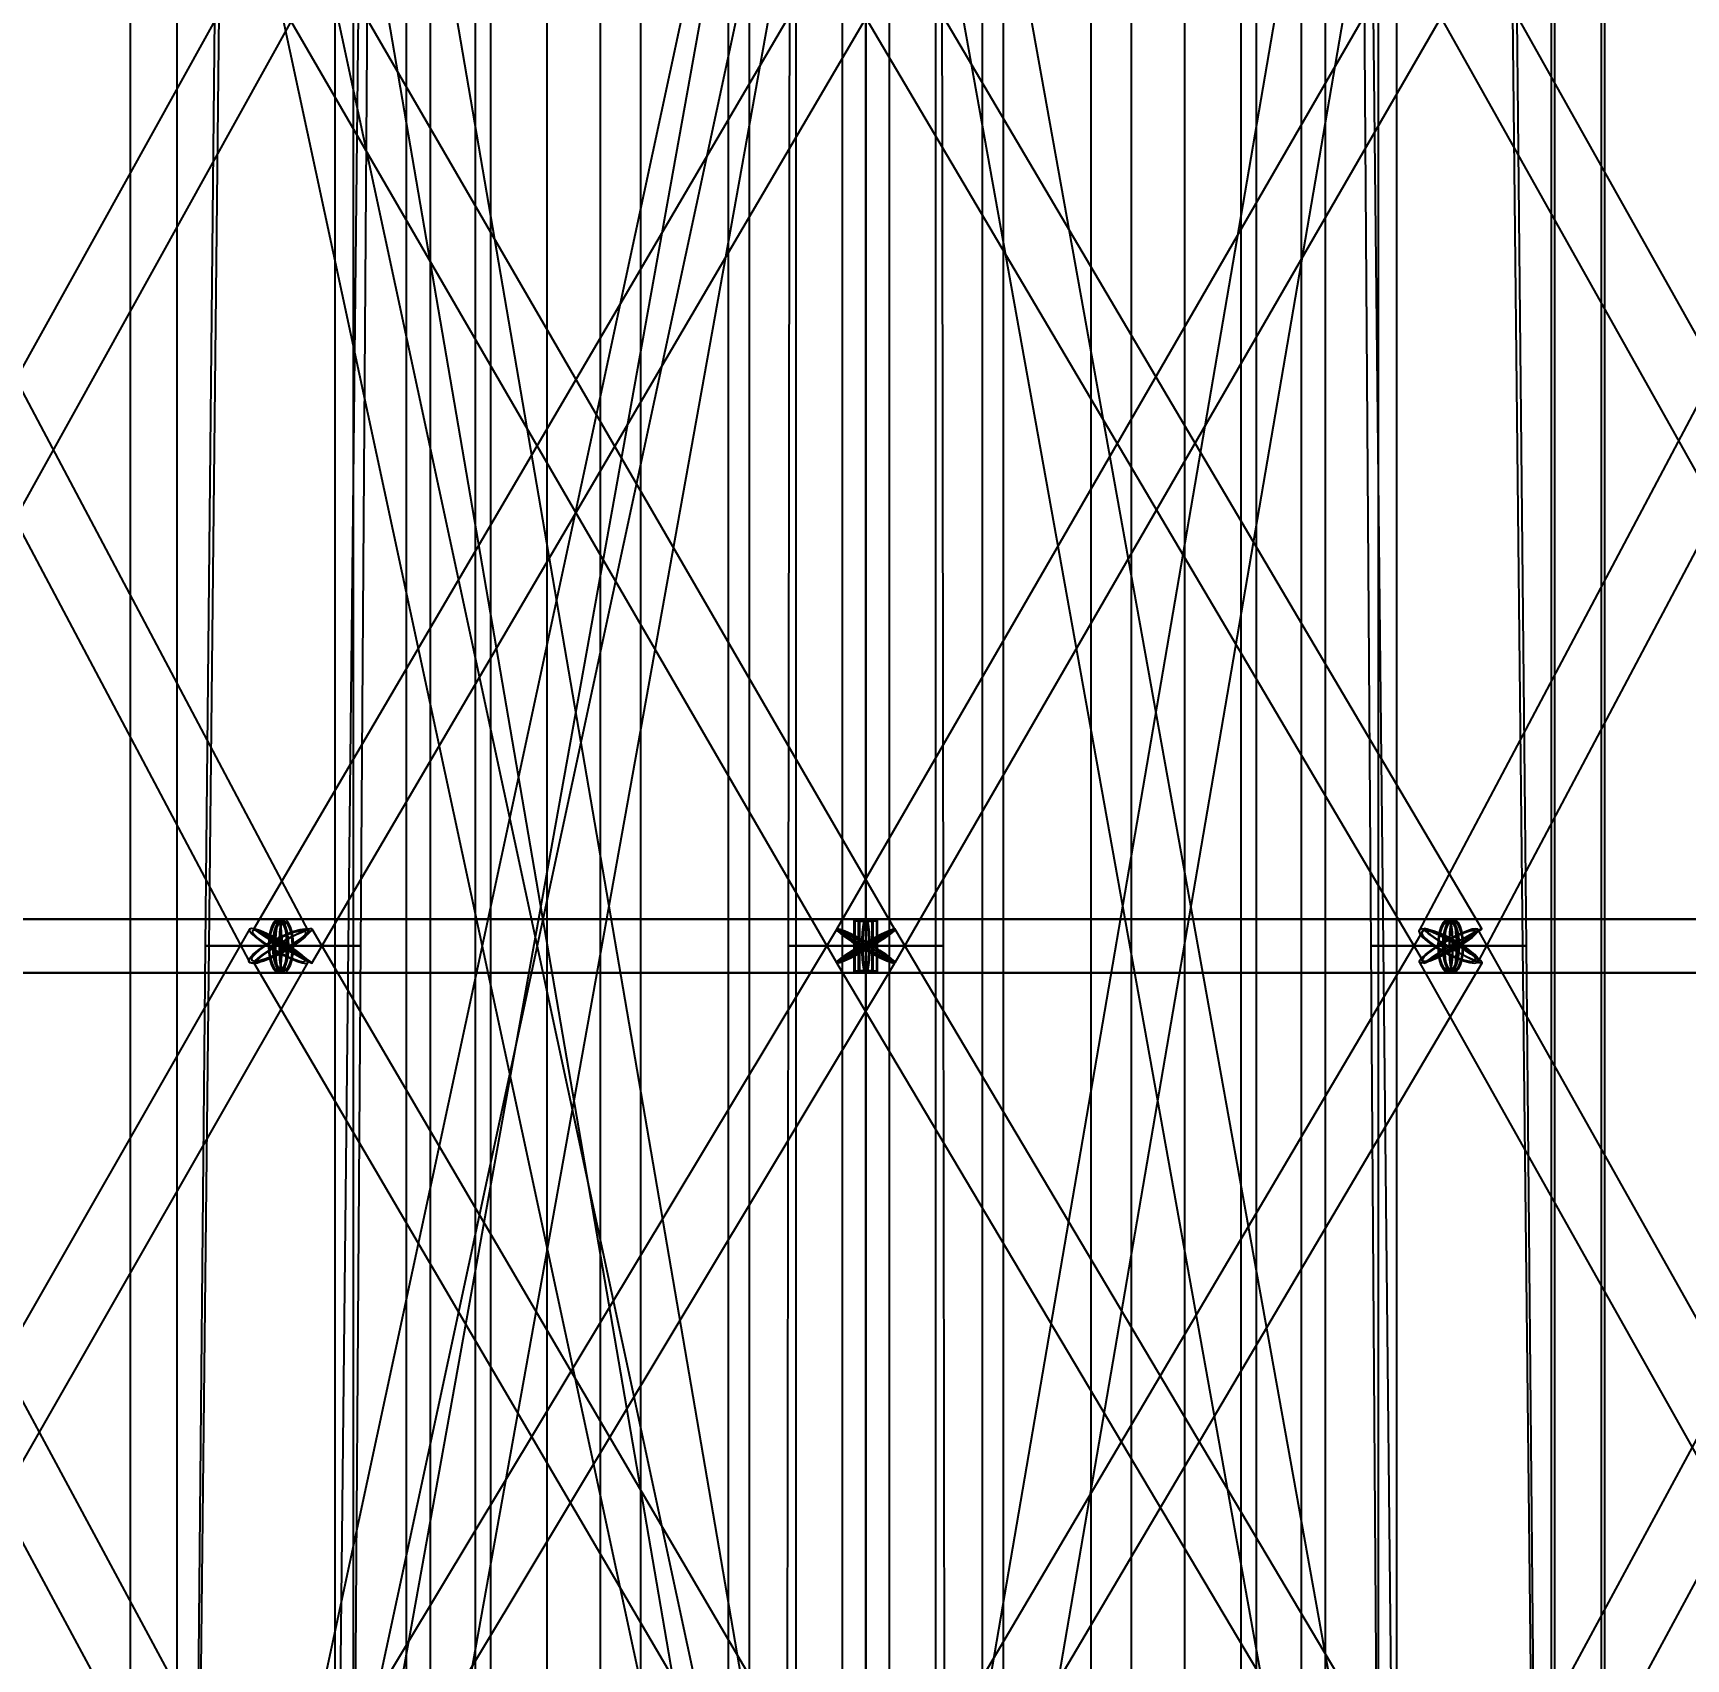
# Model space of a CAD drawing. Header units: millimetres. Extents: x -123812 to 252100, y -3000 to 639000.
# Drawn here: x -6279 to 6183, y 282124 to 294384 of the extents above; entities that cross this region are included whole.
import ezdxf

# ---------------------------------------------------------------- set-up
doc = ezdxf.new("R2010")
doc.units = ezdxf.units.MM
for name, color, linetype, lineweight in [('D-BMK-AXIS', 7, 'Continuous', 13), ('D-STR-CORE', 7, 'Continuous', 25), ('D-STR-DIM', 7, 'Continuous', 13), ('D-STR-STRC', 7, 'Continuous', 25)]:
    doc.layers.add(name, color=color, linetype=linetype, lineweight=lineweight)
doc.styles.add('OpenSansCondensed-Light', font='OpenSansCondensed-Light.ttf')
doc.styles.add('TOWER_UNICODE', font='Arial Unicode.ttf')
doc.dimstyles.new('EZDXF', dxfattribs={"dimtxt": 0.25, "dimasz": 0.175, "dimexe": 0.375, "dimexo": 0.125, "dimgap": 0.1, "dimtad": 1, "dimlfac": 100, "dimzin": 12, "dimdsep": 46, "dimtxsty": 'OpenSansCondensed-Light', "dimblk": 'ARCHTICK', "dimcen": 2.5, "dimazin": 3, "dimtfac": 0.5, "dimtmove": 2, "dimatfit": 3})

# ---------------------------------------------------------------- blocks, each defined once
blk = doc.blocks.new('_ARCHTICK')
at = {"color": 0, "linetype": 'BYBLOCK', "const_width": 0.15}
blk.add_lwpolyline([(-0.5, -0.5), (0.5, 0.5)], dxfattribs=at)

msp = doc.modelspace()

# ---------------------------------------------------------------- linework, layer by layer
at = {"layer": 'D-BMK-AXIS'}
msp.add_line((0, -3000), (0, 639000), dxfattribs=at)
at = {"layer": 'D-STR-CORE'}
for points in [[(-4000, 100000), (-4000, 375000), (-3284.1, 375000), (-3284.1, 100000)], [(-4000, 100000), (-4000, 375000), (-3284.1, 375000), (-3284.1, 100000)], [(-3863.7, 100000), (-3863.7, 375000), (-2944.5, 375000), (-2944.5, 100000)], [(-3863.7, 100000), (-3863.7, 375000), (-2944.5, 375000), (-2944.5, 100000)], [(-3464.1, 100000), (-3464.1, 375000), (-2404.2, 375000), (-2404.2, 100000)], [(-3464.1, 100000), (-3464.1, 375000), (-2404.2, 375000), (-2404.2, 100000)], [(-2828.4, 100000), (-2828.4, 375000), (-1700, 375000), (-1700, 100000)], [(-2828.4, 100000), (-2828.4, 375000), (-1700, 375000), (-1700, 100000)], [(-2000, 100000), (-2000, 375000), (-880, 375000), (-880, 100000)], [(-2000, 100000), (-2000, 375000), (-880, 375000), (-880, 100000)], [(-1035.3, 100000), (-1035.3, 375000), (0, 375000), (0, 100000)], [(-1035.3, 100000), (-1035.3, 375000), (0, 375000), (0, 100000)], [(0, 100000), (0, 375000), (1035.3, 375000), (1035.3, 100000)], [(0, 100000), (0, 375000), (1035.3, 375000), (1035.3, 100000)], [(880, 100000), (880, 375000), (2000, 375000), (2000, 100000)], [(880, 100000), (880, 375000), (2000, 375000), (2000, 100000)], [(1700, 100000), (1700, 375000), (2828.4, 375000), (2828.4, 100000)], [(1700, 100000), (1700, 375000), (2828.4, 375000), (2828.4, 100000)], [(2404.2, 100000), (2404.2, 375000), (3464.1, 375000), (3464.1, 100000)], [(2404.2, 100000), (2404.2, 375000), (3464.1, 375000), (3464.1, 100000)], [(2944.5, 100000), (2944.5, 375000), (3863.7, 375000), (3863.7, 100000)], [(2944.5, 100000), (2944.5, 375000), (3863.7, 375000), (3863.7, 100000)], [(3284.1, 100000), (3284.1, 375000), (4000, 375000), (4000, 100000)], [(3284.1, 100000), (3284.1, 375000), (4000, 375000), (4000, 100000)]]:
    msp.add_lwpolyline(points, close=True, dxfattribs=at)
at = {"layer": 'D-STR-STRC'}
for points in [[(198.7, 275042), (-5170.6, 300042), (-5177.4, 300047.1), (-5197.2, 300048.9), (-5228.8, 300047.4), (-5270, 300042.7), (-5317.9, 300035), (-5369.4, 300025), (-5420.8, 300013.3), (-5468.7, 300000.6), (-5509.9, 299988), (-5541.5, 299976.1), (-5561.3, 299965.9), (-5568.1, 299958), (-198.7, 274958)], [(-5170.6, 274958), (198.7, 299958), (192, 299965.9), (172.1, 299976.1), (140.5, 299988), (99.4, 300000.6), (51.4, 300013.3), (0, 300025), (-51.4, 300035), (-99.4, 300042.7), (-140.5, 300047.4), (-172.1, 300048.9), (-192, 300047.1), (-198.7, 300042), (-5568.1, 275042)], [(-4243.9, 274955.4), (250, 299955.4), (241.5, 299962.3), (216.5, 299971.8), (176.8, 299983.2), (125, 299995.8), (64.7, 300008.6), (0, 300020.9), (-64.7, 300031.7), (-125, 300040.4), (-176.8, 300046.3), (-216.5, 300049.1), (-241.5, 300048.5), (-250, 300044.6), (-4744, 275044.6)], [(250.4, 275042.7), (-4034.4, 300042.7), (-4042.9, 300045.7), (-4067.9, 300045.6), (-4107.7, 300042.4), (-4159.6, 300036.3), (-4220, 300027.7), (-4284.8, 300017.3), (-4349.6, 300005.6), (-4409.9, 299993.6), (-4461.8, 299982), (-4501.6, 299971.6), (-4526.6, 299963.2), (-4535.1, 299957.3), (-250.4, 274957.3)], [(250.3, 274957.1), (4535.1, 299957.1), (4526.6, 299958.6), (4501.6, 299962.9), (4461.8, 299969.7), (4409.9, 299978.6), (4349.5, 299989), (4284.8, 300000.1), (4220, 300011.2), (4159.6, 300021.5), (4107.7, 300030.4), (4067.9, 300037.2), (4042.9, 300041.5), (4034.4, 300042.9), (-250.3, 275042.9)], [(4743.9, 275044.9), (250, 300044.9), (241.5, 300044.5), (216.5, 300041.1), (176.8, 300034.8), (125, 300026.2), (64.7, 300015.8), (0, 300004.3), (-64.7, 299992.5), (-125, 299981.3), (-176.8, 299971.3), (-216.5, 299963.2), (-241.5, 299957.7), (-250, 299955.1), (4243.9, 274955.1)], [(5572.6, 275000), (5572.6, 300000), (5565.6, 300012.7), (5545.3, 300024.5), (5513, 300034.6), (5471, 300042.4), (5421.9, 300047.2), (5369.4, 300048.9), (5316.8, 300047.2), (5267.8, 300042.4), (5225.7, 300034.6), (5193.4, 300024.5), (5173.1, 300012.7), (5166.2, 300000), (5166.2, 275000)], [(-8270.4, 287375.8), (-4108.6, 294875.8), (-4109.3, 294888.6), (-4124.9, 294909.1), (-4154.6, 294935.7), (-4196.2, 294966.7), (-4246.9, 295000), (-4303.3, 295033.3), (-4361.5, 295064.3), (-4417.6, 295090.9), (-4467.7, 295111.4), (-4508.5, 295124.2), (-4537, 295128.6), (-4551.5, 295124.2), (-8713.3, 287624.2)], [(-8626.4, 294888.5), (-4652.8, 287388.5), (-4645.9, 287375.6), (-4624, 287371.2), (-4588.7, 287375.6), (-4542.4, 287388.5), (-4488.2, 287408.9), (-4429.8, 287435.6), (-4371.2, 287466.7), (-4316.4, 287500), (-4269.2, 287533.3), (-4232.7, 287564.4), (-4209.4, 287591.1), (-4200.9, 287611.5), (-8174.5, 295111.5)], [(-218.5, 295128.6), (-4613.1, 287628.6), (-4610.1, 287624.2), (-4592.4, 287611.4), (-4561.3, 287591), (-4518.8, 287564.3), (-4467.8, 287533.3), (-4411.8, 287500), (-4354.7, 287466.7), (-4300.2, 287435.7), (-4252.2, 287409), (-4213.9, 287388.6), (-4187.9, 287375.8), (-4176, 287371.4), (218.5, 294871.4)], [(-4567, 294875.3), (-219.9, 287375.3), (-214.9, 287370.9), (-195.3, 287375.3), (-162.3, 287388.2), (-118.3, 287408.7), (-66.3, 287435.5), (-9.7, 287466.6), (47.6, 287500), (101.5, 287533.4), (148.6, 287564.5), (185.6, 287591.3), (209.9, 287611.8), (219.9, 287624.7), (-4127.3, 295124.7)], [(4109.7, 295124.7), (-220.4, 287624.7), (-211.8, 287611.8), (-188.9, 287591.3), (-153, 287564.6), (-106.8, 287533.4), (-53.3, 287500), (3.9, 287466.6), (60.8, 287435.4), (113.6, 287408.7), (158.6, 287388.2), (192.8, 287375.3), (213.9, 287370.9), (220.4, 287375.3), (4550.4, 294875.3)], [(-218.1, 294870.6), (4208.8, 287370.6), (4220.9, 287375.1), (4247, 287388), (4285.4, 287408.5), (4333.4, 287435.3), (4387.8, 287466.5), (4444.8, 287500), (4500.7, 287533.5), (4551.5, 287564.7), (4593.8, 287591.5), (4624.7, 287612), (4642.2, 287624.9), (4644.9, 287629.4), (218.1, 295129.4)], [(8777.5, 287625.1), (4568.2, 295125.1), (4554.1, 295129.5), (4525.9, 295125.1), (4485.5, 295112.2), (4435.7, 295091.6), (4379.9, 295064.8), (4321.8, 295033.5), (4265.5, 295000), (4214.7, 294966.5), (4173, 294935.2), (4143.1, 294908.4), (4127.1, 294887.8), (4126.2, 294874.9), (8335.5, 287374.9)], [(8140.1, 295112.1), (4168.4, 287612.1), (4175.9, 287591.5), (4198.3, 287564.7), (4234, 287533.5), (4280.7, 287500), (4335.1, 287466.5), (4393.6, 287435.3), (4452.1, 287408.5), (4506.8, 287387.9), (4553.7, 287374.9), (4589.9, 287370.5), (4612.7, 287374.9), (4620.7, 287387.9), (8592.3, 294887.9)], [(-8495.8, 279873.2), (-4206.9, 287373.2), (-4207.8, 287386.3), (-4223.6, 287407.2), (-4253.3, 287434.4), (-4294.8, 287466), (-4345.3, 287500), (-4401.4, 287534), (-4459.2, 287565.6), (-4514.8, 287592.8), (-4564.5, 287613.7), (-4604.7, 287626.8), (-4632.8, 287631.3), (-4646.9, 287626.8), (-8935.9, 280126.8)], [(-4230.2, 280113.6), (-8266.4, 287613.6), (-8274.7, 287626.7), (-8297.8, 287631.2), (-8334.1, 287626.7), (-8381.1, 287613.6), (-8435.7, 287592.8), (-8494.1, 287565.6), (-8552.4, 287534), (-8606.5, 287500), (-8652.9, 287466), (-8688.2, 287434.4), (-8710.2, 287407.2), (-8717.2, 287386.4), (-4681, 279886.4)], [(-8556.5, 287296.8), (-4426.9, 287296.8), (-4407, 287303.7), (-4388.5, 287324), (-4372.6, 287356.3), (-4360.5, 287398.4), (-4352.8, 287447.4), (-4350.2, 287500), (-4352.8, 287552.6), (-4360.5, 287601.6), (-4372.6, 287643.7), (-4388.5, 287676), (-4407, 287696.3), (-4426.9, 287703.2), (-8556.5, 287703.2)], [(-8491.8, 287296.8), (-4394.6, 287296.8), (-4374, 287303.7), (-4354.8, 287324), (-4338.4, 287356.3), (-4325.8, 287398.4), (-4317.8, 287447.4), (-4315.1, 287500), (-4317.8, 287552.6), (-4325.8, 287601.6), (-4338.4, 287643.7), (-4354.8, 287676), (-4374, 287696.3), (-4394.6, 287703.2), (-8491.8, 287703.2)], [(-4291, 279868.9), (217, 287368.9), (214.4, 287373.4), (197.1, 287386.5), (166.5, 287407.3), (124.5, 287434.4), (74, 287466.1), (18.5, 287500), (-38.3, 287533.9), (-92.5, 287565.6), (-140.4, 287592.7), (-178.7, 287613.5), (-204.8, 287626.6), (-217, 287631.1), (-4724.9, 280131.1)], [(219.6, 280126.3), (-4174.9, 287626.3), (-4181.9, 287630.7), (-4203.4, 287626.3), (-4237.9, 287613.2), (-4283.1, 287592.4), (-4335.8, 287565.4), (-4392.6, 287533.8), (-4449.5, 287500), (-4502.7, 287466.2), (-4548.5, 287434.6), (-4583.8, 287407.6), (-4606.2, 287386.8), (-4614.2, 287373.7), (-219.6, 279873.7)], [(218.8, 279873.7), (4645.7, 287373.7), (4635.6, 287386.8), (4611.2, 287407.5), (4574.2, 287434.6), (4527.3, 287466.2), (4473.4, 287500), (4416.4, 287533.8), (4360.2, 287565.4), (4308.4, 287592.5), (4264.8, 287613.2), (4232.2, 287626.3), (4212.8, 287630.7), (4208.1, 287626.3), (-218.8, 280126.3)], [(4673.2, 280130), (217.6, 287630), (205.4, 287625.6), (179.2, 287612.6), (140.7, 287591.9), (92.7, 287565), (38.4, 287533.6), (-18.6, 287500), (-74.3, 287466.4), (-124.9, 287435), (-167, 287408.1), (-197.8, 287387.4), (-215, 287374.4), (-217.6, 287370), (4237.9, 279870)], [(8831.7, 280125.6), (4615.2, 287625.6), (4600.3, 287630.1), (4571.4, 287625.6), (4530.5, 287612.6), (4480.3, 287592), (4424.3, 287565), (4366.2, 287533.7), (4310.1, 287500), (4259.7, 287466.3), (4218.5, 287435), (4189.3, 287408), (4174.1, 287387.4), (4173.9, 287374.4), (8390.5, 279874.4)], [(4726.3, 279874.1), (8774.9, 287374.1), (8781.6, 287387.1), (8772.9, 287407.8), (8749.5, 287434.8), (8713, 287466.3), (8665.8, 287500), (8611.1, 287533.7), (8552.7, 287565.2), (8494.6, 287592.2), (8440.7, 287612.9), (8394.7, 287625.9), (8359.7, 287630.4), (8338.1, 287625.9), (4289.6, 280125.9)], [(8491.8, 287703.2), (4394.6, 287703.2), (4374, 287696.3), (4354.8, 287676), (4338.4, 287643.7), (4325.8, 287601.6), (4317.8, 287552.6), (4315.1, 287500), (4317.8, 287447.4), (4325.8, 287398.4), (4338.4, 287356.3), (4354.8, 287324), (4374, 287303.7), (4394.6, 287296.8), (8491.8, 287296.8)], [(8556.5, 287703.2), (4426.9, 287703.2), (4407, 287696.3), (4388.5, 287676), (4372.6, 287643.7), (4360.5, 287601.6), (4352.8, 287552.6), (4350.2, 287500), (4352.8, 287447.4), (4360.5, 287398.4), (4372.6, 287356.3), (4388.5, 287324), (4407, 287303.7), (4426.9, 287296.8), (8556.5, 287296.8)]]:
    msp.add_lwpolyline(points, dxfattribs=at)
for points in [[(-5547.2, 275000), (-5191.6, 275000), (-5191.6, 300000), (-5547.2, 300000)], [(-5547.2, 275000), (-5191.6, 275000), (-5191.6, 300000), (-5547.2, 300000)], [(-177.8, 275000), (177.8, 275000), (177.8, 300000), (-177.8, 300000)], [(-177.8, 275000), (177.8, 275000), (177.8, 300000), (-177.8, 300000)], [(5191.6, 275000), (5547.2, 275000), (5547.2, 300000), (5191.6, 300000)], [(5191.6, 275000), (5547.2, 275000), (5547.2, 300000), (5191.6, 300000)], [(-4980.9, 287500), (-3808.2, 287500), (-3753.6, 295000), (-4906.5, 295000)], [(-4954.6, 287500), (-3899.2, 287500), (-3820.2, 295000), (-4874.1, 295000)], [(-586.3, 287500), (586.3, 287500), (576.4, 295000), (-576.4, 295000)], [(-586.3, 287500), (586.3, 287500), (576.4, 295000), (-576.4, 295000)], [(-527.7, 287500), (527.7, 287500), (527, 295000), (-527, 295000)], [(3753.6, 295000), (3808.2, 287500), (4980.9, 287500), (4906.5, 295000)], [(3820.2, 295000), (3899.2, 287500), (4954.6, 287500), (4874.1, 295000)], [(-7769.9, 287300), (50.9, 287300), (50.9, 287700), (-7769.9, 287700)], [(-7749.8, 287300), (89.2, 287300), (89.2, 287700), (-7749.8, 287700)], [(-7714.7, 287300), (54, 287300), (54, 287700), (-7714.7, 287700)], [(-4316.4, 287500), (-4371.2, 287466.7), (-4429.8, 287435.6), (-4488.2, 287408.9), (-4542.4, 287388.5), (-4588.7, 287375.6), (-4624, 287371.2), (-4645.9, 287375.6), (-4652.8, 287388.5), (-4644.4, 287408.9), (-4621.1, 287435.6), (-4584.6, 287466.7), (-4537.4, 287500), (-4482.6, 287533.3), (-4424, 287564.4), (-4365.6, 287591.1), (-4311.4, 287611.5), (-4265.1, 287624.4), (-4229.8, 287628.8), (-4207.9, 287624.4), (-4200.9, 287611.5), (-4209.4, 287591.1), (-4232.7, 287564.4), (-4269.2, 287533.3)], [(-4508.4, 287500), (-4452.4, 287466), (-4394.6, 287434.4), (-4339, 287407.2), (-4289.3, 287386.3), (-4249.1, 287373.2), (-4221, 287368.7), (-4206.9, 287373.2), (-4207.8, 287386.3), (-4223.6, 287407.2), (-4253.3, 287434.4), (-4294.8, 287466), (-4345.3, 287500), (-4401.4, 287534), (-4459.2, 287565.6), (-4514.8, 287592.8), (-4564.5, 287613.7), (-4604.7, 287626.8), (-4632.8, 287631.3), (-4646.9, 287626.8), (-4646, 287613.7), (-4630.2, 287592.8), (-4600.5, 287565.6), (-4559, 287534)], [(-4449.5, 287500), (-4502.7, 287466.2), (-4548.5, 287434.6), (-4583.8, 287407.6), (-4606.2, 287386.8), (-4614.2, 287373.7), (-4607.2, 287369.3), (-4585.7, 287373.7), (-4551.2, 287386.8), (-4506, 287407.6), (-4453.3, 287434.6), (-4396.5, 287466.2), (-4339.6, 287500), (-4286.4, 287533.8), (-4240.6, 287565.4), (-4205.3, 287592.4), (-4182.9, 287613.2), (-4174.9, 287626.3), (-4181.9, 287630.7), (-4203.4, 287626.3), (-4237.9, 287613.2), (-4283.1, 287592.4), (-4335.8, 287565.4), (-4392.6, 287533.8)], [(-4377.3, 287500), (-4321.3, 287466.7), (-4270.3, 287435.7), (-4227.8, 287409), (-4196.7, 287388.6), (-4179, 287375.8), (-4176, 287371.4), (-4187.9, 287375.8), (-4213.9, 287388.6), (-4252.2, 287409), (-4300.2, 287435.7), (-4354.7, 287466.7), (-4411.8, 287500), (-4467.8, 287533.3), (-4518.8, 287564.3), (-4561.3, 287591), (-4592.4, 287611.4), (-4610.1, 287624.2), (-4613.1, 287628.6), (-4601.2, 287624.2), (-4575.2, 287611.4), (-4536.9, 287591), (-4488.9, 287564.3), (-4434.4, 287533.3)], [(-4503.6, 287500), (-4501, 287447.4), (-4493.3, 287398.4), (-4481.1, 287356.3), (-4465.3, 287324), (-4446.8, 287303.7), (-4426.9, 287296.8), (-4407, 287303.7), (-4388.5, 287324), (-4372.6, 287356.3), (-4360.5, 287398.4), (-4352.8, 287447.4), (-4350.2, 287500), (-4352.8, 287552.6), (-4360.5, 287601.6), (-4372.6, 287643.7), (-4388.5, 287676), (-4407, 287696.3), (-4426.9, 287703.2), (-4446.8, 287696.3), (-4465.3, 287676), (-4481.1, 287643.7), (-4493.3, 287601.6), (-4501, 287552.6)], [(-4497.6, 287500), (-4495.2, 287451.5), (-4488.1, 287406.4), (-4476.9, 287367.6), (-4462.2, 287337.9), (-4445.2, 287319.2), (-4426.9, 287312.8), (-4408.6, 287319.2), (-4391.6, 287337.9), (-4376.9, 287367.6), (-4365.7, 287406.4), (-4358.6, 287451.5), (-4356.2, 287500), (-4358.6, 287548.5), (-4365.7, 287593.6), (-4376.9, 287632.4), (-4391.6, 287662.1), (-4408.6, 287680.8), (-4426.9, 287687.2), (-4445.2, 287680.8), (-4462.2, 287662.1), (-4476.9, 287632.4), (-4488.1, 287593.6), (-4495.2, 287548.5)], [(-4474, 287500), (-4471.3, 287447.4), (-4463.3, 287398.4), (-4450.7, 287356.3), (-4434.3, 287324), (-4415.1, 287303.7), (-4394.6, 287296.8), (-4374, 287303.7), (-4354.8, 287324), (-4338.4, 287356.3), (-4325.8, 287398.4), (-4317.8, 287447.4), (-4315.1, 287500), (-4317.8, 287552.6), (-4325.8, 287601.6), (-4338.4, 287643.7), (-4354.8, 287676), (-4374, 287696.3), (-4394.6, 287703.2), (-4415.1, 287696.3), (-4434.3, 287676), (-4450.7, 287643.7), (-4463.3, 287601.6), (-4471.3, 287552.6)], [(-4467.7, 287500), (-4465.2, 287451.5), (-4457.9, 287406.4), (-4446.3, 287367.6), (-4431.1, 287337.9), (-4413.5, 287319.2), (-4394.6, 287312.8), (-4375.6, 287319.2), (-4358, 287337.9), (-4342.8, 287367.6), (-4331.2, 287406.4), (-4323.9, 287451.5), (-4321.4, 287500), (-4323.9, 287548.5), (-4331.2, 287593.6), (-4342.8, 287632.4), (-4358, 287662.1), (-4375.6, 287680.8), (-4394.6, 287687.2), (-4413.5, 287680.8), (-4431.1, 287662.1), (-4446.3, 287632.4), (-4457.9, 287593.6), (-4465.2, 287548.5)], [(-4453, 287500), (-4452.1, 287447.4), (-4449.5, 287398.4), (-4445.4, 287356.3), (-4440, 287324), (-4433.7, 287303.7), (-4426.9, 287296.8), (0, 287296.8), (6.8, 287303.7), (13.1, 287324), (18.5, 287356.3), (22.6, 287398.4), (25.3, 287447.4), (26.1, 287500), (25.3, 287552.6), (22.6, 287601.6), (18.5, 287643.7), (13.1, 287676), (6.8, 287696.3), (0, 287703.2), (-4426.9, 287703.2), (-4433.7, 287696.3), (-4440, 287676), (-4445.4, 287643.7), (-4449.5, 287601.6), (-4452.1, 287552.6)], [(-4453, 287500), (-4452.1, 287447.4), (-4449.5, 287398.4), (-4445.4, 287356.3), (-4440, 287324), (-4433.7, 287303.7), (-4426.9, 287296.8), (-4420.1, 287303.7), (-4413.8, 287324), (-4408.4, 287356.3), (-4404.3, 287398.4), (-4401.6, 287447.4), (-4400.8, 287500), (-4401.6, 287552.6), (-4404.3, 287601.6), (-4408.4, 287643.7), (-4413.8, 287676), (-4420.1, 287696.3), (-4426.9, 287703.2), (-4433.7, 287696.3), (-4440, 287676), (-4445.4, 287643.7), (-4449.5, 287601.6), (-4452.1, 287552.6)], [(-4451, 287500), (-4450.2, 287451.5), (-4447.8, 287406.4), (-4443.9, 287367.6), (-4438.9, 287337.9), (-4433.1, 287319.2), (-4426.9, 287312.8), (-4420.7, 287319.2), (-4414.9, 287337.9), (-4409.9, 287367.6), (-4406, 287406.4), (-4403.6, 287451.5), (-4402.8, 287500), (-4403.6, 287548.5), (-4406, 287593.6), (-4409.9, 287632.4), (-4414.9, 287662.1), (-4420.7, 287680.8), (-4426.9, 287687.2), (-4433.1, 287680.8), (-4438.9, 287662.1), (-4443.9, 287632.4), (-4447.8, 287593.6), (-4450.2, 287548.5)], [(-4423.4, 287500), (-4422.4, 287447.4), (-4419.5, 287398.4), (-4415, 287356.3), (-4409, 287324), (-4402, 287303.7), (-4394.6, 287296.8), (0, 287296.8), (7.5, 287303.7), (14.4, 287324), (20.4, 287356.3), (25, 287398.4), (27.9, 287447.4), (28.8, 287500), (27.9, 287552.6), (25, 287601.6), (20.4, 287643.7), (14.4, 287676), (7.5, 287696.3), (0, 287703.2), (-4394.6, 287703.2), (-4402, 287696.3), (-4409, 287676), (-4415, 287643.7), (-4419.5, 287601.6), (-4422.4, 287552.6)], [(-4423.4, 287500), (-4422.4, 287447.4), (-4419.5, 287398.4), (-4415, 287356.3), (-4409, 287324), (-4402, 287303.7), (-4394.6, 287296.8), (-4387.1, 287303.7), (-4380.1, 287324), (-4374.2, 287356.3), (-4369.6, 287398.4), (-4366.7, 287447.4), (-4365.7, 287500), (-4366.7, 287552.6), (-4369.6, 287601.6), (-4374.2, 287643.7), (-4380.1, 287676), (-4387.1, 287696.3), (-4394.6, 287703.2), (-4402, 287696.3), (-4409, 287676), (-4415, 287643.7), (-4419.5, 287601.6), (-4422.4, 287552.6)], [(-4421.1, 287500), (-4420.2, 287451.5), (-4417.6, 287406.4), (-4413.3, 287367.6), (-4407.8, 287337.9), (-4401.4, 287319.2), (-4394.6, 287312.8), (-4387.7, 287319.2), (-4381.3, 287337.9), (-4375.8, 287367.6), (-4371.5, 287406.4), (-4368.9, 287451.5), (-4368, 287500), (-4368.9, 287548.5), (-4371.5, 287593.6), (-4375.8, 287632.4), (-4381.3, 287662.1), (-4387.7, 287680.8), (-4394.6, 287687.2), (-4401.4, 287680.8), (-4407.8, 287662.1), (-4413.3, 287632.4), (-4417.6, 287593.6), (-4420.2, 287548.5)], [(-53.3, 287500), (3.9, 287466.6), (60.8, 287435.4), (113.6, 287408.7), (158.6, 287388.2), (192.8, 287375.3), (213.9, 287370.9), (220.4, 287375.3), (211.8, 287388.2), (188.9, 287408.7), (153, 287435.4), (106.8, 287466.6), (53.3, 287500), (-3.9, 287533.4), (-60.8, 287564.6), (-113.6, 287591.3), (-158.6, 287611.8), (-192.8, 287624.7), (-213.9, 287629.1), (-220.4, 287624.7), (-211.8, 287611.8), (-188.9, 287591.3), (-153, 287564.6), (-106.8, 287533.4)], [(47.6, 287500), (-9.7, 287466.6), (-66.3, 287435.5), (-118.3, 287408.7), (-162.3, 287388.2), (-195.3, 287375.3), (-214.9, 287370.9), (-219.9, 287375.3), (-209.9, 287388.2), (-185.6, 287408.7), (-148.6, 287435.5), (-101.5, 287466.6), (-47.6, 287500), (9.7, 287533.4), (66.3, 287564.5), (118.3, 287591.3), (162.3, 287611.8), (195.3, 287624.7), (214.9, 287629.1), (219.9, 287624.7), (209.9, 287611.8), (185.6, 287591.3), (148.6, 287564.5), (101.5, 287533.4)], [(18.6, 287500), (-38.4, 287466.4), (-92.7, 287435), (-140.7, 287408.1), (-179.2, 287387.4), (-205.4, 287374.4), (-217.6, 287370), (-215, 287374.4), (-197.8, 287387.4), (-167, 287408.1), (-124.9, 287435), (-74.3, 287466.4), (-18.6, 287500), (38.4, 287533.6), (92.7, 287565), (140.7, 287591.9), (179.2, 287612.6), (205.4, 287625.6), (217.6, 287630), (215, 287625.6), (197.8, 287612.6), (167, 287591.9), (124.9, 287565), (74.3, 287533.6)], [(-18.5, 287500), (38.3, 287466.1), (92.5, 287434.4), (140.4, 287407.3), (178.7, 287386.5), (204.8, 287373.4), (217, 287368.9), (214.4, 287373.4), (197.1, 287386.5), (166.5, 287407.3), (124.5, 287434.4), (74, 287466.1), (18.5, 287500), (-38.3, 287533.9), (-92.5, 287565.6), (-140.4, 287592.7), (-178.7, 287613.5), (-204.8, 287626.6), (-217, 287631.1), (-214.4, 287626.6), (-197.1, 287613.5), (-166.5, 287592.7), (-124.5, 287565.6), (-74, 287533.9)], [(89.2, 287700), (-89.2, 287700), (-89.2, 287300), (89.2, 287300)], [(83.8, 287688), (-83.8, 287688), (-83.8, 287312), (83.8, 287312)], [(54, 287700), (-54, 287700), (-54, 287300), (54, 287300)], [(-54, 287300), (7714.7, 287300), (7714.7, 287700), (-54, 287700)], [(-54, 287700), (54, 287700), (54, 287300), (-54, 287300)], [(50.9, 287700), (-50.9, 287700), (-50.9, 287300), (50.9, 287300)], [(-50.9, 287300), (7769.9, 287300), (7769.9, 287700), (-50.9, 287700)], [(-50.9, 287700), (50.9, 287700), (50.9, 287300), (-50.9, 287300)], [(50.8, 287688), (-50.8, 287688), (-50.8, 287312), (50.8, 287312)], [(-50.8, 287688), (50.8, 287688), (50.8, 287312), (-50.8, 287312)], [(47.9, 287688), (-47.9, 287688), (-47.9, 287312), (47.9, 287312)], [(-47.9, 287688), (47.9, 287688), (47.9, 287312), (-47.9, 287312)], [(-28.8, 287500), (-27.9, 287447.4), (-25, 287398.4), (-20.4, 287356.3), (-14.4, 287324), (-7.5, 287303.7), (0, 287296.8), (7.5, 287303.7), (14.4, 287324), (20.4, 287356.3), (25, 287398.4), (27.9, 287447.4), (28.8, 287500), (27.9, 287552.6), (25, 287601.6), (20.4, 287643.7), (14.4, 287676), (7.5, 287696.3), (0, 287703.2), (-7.5, 287696.3), (-14.4, 287676), (-20.4, 287643.7), (-25, 287601.6), (-27.9, 287552.6)], [(-28.8, 287500), (-27.9, 287447.4), (-25, 287398.4), (-20.4, 287356.3), (-14.4, 287324), (-7.5, 287303.7), (0, 287296.8), (4394.6, 287296.8), (4402, 287303.7), (4409, 287324), (4415, 287356.3), (4419.5, 287398.4), (4422.4, 287447.4), (4423.4, 287500), (4422.4, 287552.6), (4419.5, 287601.6), (4415, 287643.7), (4409, 287676), (4402, 287696.3), (4394.6, 287703.2), (0, 287703.2), (-7.5, 287696.3), (-14.4, 287676), (-20.4, 287643.7), (-25, 287601.6), (-27.9, 287552.6)], [(28.8, 287500), (27.9, 287447.4), (25, 287398.4), (20.4, 287356.3), (14.4, 287324), (7.5, 287303.7), (0, 287296.8), (-7.5, 287303.7), (-14.4, 287324), (-20.4, 287356.3), (-25, 287398.4), (-27.9, 287447.4), (-28.8, 287500), (-27.9, 287552.6), (-25, 287601.6), (-20.4, 287643.7), (-14.4, 287676), (-7.5, 287696.3), (0, 287703.2), (7.5, 287696.3), (14.4, 287676), (20.4, 287643.7), (25, 287601.6), (27.9, 287552.6)], [(-26.6, 287500), (-25.7, 287451.5), (-23, 287406.4), (-18.8, 287367.6), (-13.3, 287337.9), (-6.9, 287319.2), (0, 287312.8), (6.9, 287319.2), (13.3, 287337.9), (18.8, 287367.6), (23, 287406.4), (25.7, 287451.5), (26.6, 287500), (25.7, 287548.5), (23, 287593.6), (18.8, 287632.4), (13.3, 287662.1), (6.9, 287680.8), (0, 287687.2), (-6.9, 287680.8), (-13.3, 287662.1), (-18.8, 287632.4), (-23, 287593.6), (-25.7, 287548.5)], [(26.6, 287500), (25.7, 287451.5), (23, 287406.4), (18.8, 287367.6), (13.3, 287337.9), (6.9, 287319.2), (0, 287312.8), (-6.9, 287319.2), (-13.3, 287337.9), (-18.8, 287367.6), (-23, 287406.4), (-25.7, 287451.5), (-26.6, 287500), (-25.7, 287548.5), (-23, 287593.6), (-18.8, 287632.4), (-13.3, 287662.1), (-6.9, 287680.8), (0, 287687.2), (6.9, 287680.8), (13.3, 287662.1), (18.8, 287632.4), (23, 287593.6), (25.7, 287548.5)], [(-26.1, 287500), (-25.3, 287447.4), (-22.6, 287398.4), (-18.5, 287356.3), (-13.1, 287324), (-6.8, 287303.7), (0, 287296.8), (6.8, 287303.7), (13.1, 287324), (18.5, 287356.3), (22.6, 287398.4), (25.3, 287447.4), (26.1, 287500), (25.3, 287552.6), (22.6, 287601.6), (18.5, 287643.7), (13.1, 287676), (6.8, 287696.3), (0, 287703.2), (-6.8, 287696.3), (-13.1, 287676), (-18.5, 287643.7), (-22.6, 287601.6), (-25.3, 287552.6)], [(-26.1, 287500), (-25.3, 287447.4), (-22.6, 287398.4), (-18.5, 287356.3), (-13.1, 287324), (-6.8, 287303.7), (0, 287296.8), (4426.9, 287296.8), (4433.7, 287303.7), (4440, 287324), (4445.4, 287356.3), (4449.5, 287398.4), (4452.1, 287447.4), (4453, 287500), (4452.1, 287552.6), (4449.5, 287601.6), (4445.4, 287643.7), (4440, 287676), (4433.7, 287696.3), (4426.9, 287703.2), (0, 287703.2), (-6.8, 287696.3), (-13.1, 287676), (-18.5, 287643.7), (-22.6, 287601.6), (-25.3, 287552.6)], [(26.1, 287500), (25.3, 287447.4), (22.6, 287398.4), (18.5, 287356.3), (13.1, 287324), (6.8, 287303.7), (0, 287296.8), (-6.8, 287303.7), (-13.1, 287324), (-18.5, 287356.3), (-22.6, 287398.4), (-25.3, 287447.4), (-26.1, 287500), (-25.3, 287552.6), (-22.6, 287601.6), (-18.5, 287643.7), (-13.1, 287676), (-6.8, 287696.3), (0, 287703.2), (6.8, 287696.3), (13.1, 287676), (18.5, 287643.7), (22.6, 287601.6), (25.3, 287552.6)], [(-24.1, 287500), (-23.3, 287451.5), (-20.9, 287406.4), (-17, 287367.6), (-12, 287337.9), (-6.2, 287319.2), (0, 287312.8), (6.2, 287319.2), (12, 287337.9), (17, 287367.6), (20.9, 287406.4), (23.3, 287451.5), (24.1, 287500), (23.3, 287548.5), (20.9, 287593.6), (17, 287632.4), (12, 287662.1), (6.2, 287680.8), (0, 287687.2), (-6.2, 287680.8), (-12, 287662.1), (-17, 287632.4), (-20.9, 287593.6), (-23.3, 287548.5)], [(24.1, 287500), (23.3, 287451.5), (20.9, 287406.4), (17, 287367.6), (12, 287337.9), (6.2, 287319.2), (0, 287312.8), (-6.2, 287319.2), (-12, 287337.9), (-17, 287367.6), (-20.9, 287406.4), (-23.3, 287451.5), (-24.1, 287500), (-23.3, 287548.5), (-20.9, 287593.6), (-17, 287632.4), (-12, 287662.1), (-6.2, 287680.8), (0, 287687.2), (6.2, 287680.8), (12, 287662.1), (17, 287632.4), (20.9, 287593.6), (23.3, 287548.5)], [(4280.7, 287500), (4335.1, 287466.5), (4393.6, 287435.3), (4452.1, 287408.5), (4506.8, 287387.9), (4553.7, 287374.9), (4589.9, 287370.5), (4612.7, 287374.9), (4620.7, 287387.9), (4613.2, 287408.5), (4590.9, 287435.3), (4555.1, 287466.5), (4508.5, 287500), (4454, 287533.5), (4395.5, 287564.7), (4337, 287591.5), (4282.3, 287612.1), (4235.4, 287625.1), (4199.2, 287629.5), (4176.4, 287625.1), (4168.4, 287612.1), (4175.9, 287591.5), (4198.3, 287564.7), (4234, 287533.5)], [(4479, 287500), (4422.9, 287466.3), (4364.8, 287435), (4308.8, 287408), (4258.6, 287387.4), (4217.7, 287374.4), (4188.8, 287369.9), (4173.9, 287374.4), (4174.1, 287387.4), (4189.3, 287408), (4218.5, 287435), (4259.7, 287466.3), (4310.1, 287500), (4366.2, 287533.7), (4424.3, 287565), (4480.3, 287592), (4530.5, 287612.6), (4571.4, 287625.6), (4600.3, 287630.1), (4615.2, 287625.6), (4615, 287612.6), (4599.8, 287592), (4570.6, 287565), (4529.4, 287533.7)], [(4473.4, 287500), (4527.3, 287466.2), (4574.2, 287434.6), (4611.2, 287407.5), (4635.6, 287386.8), (4645.7, 287373.7), (4641, 287369.3), (4621.6, 287373.7), (4589, 287386.8), (4545.4, 287407.5), (4493.6, 287434.6), (4437.3, 287466.2), (4380.3, 287500), (4326.5, 287533.8), (4279.5, 287565.4), (4242.6, 287592.5), (4218.2, 287613.2), (4208.1, 287626.3), (4212.8, 287630.7), (4232.2, 287626.3), (4264.8, 287613.2), (4308.4, 287592.5), (4360.2, 287565.4), (4416.4, 287533.8)], [(4408.9, 287500), (4353.1, 287466.5), (4302.3, 287435.3), (4260, 287408.5), (4229.1, 287388), (4211.6, 287375.1), (4208.8, 287370.6), (4220.9, 287375.1), (4247, 287388), (4285.4, 287408.5), (4333.4, 287435.3), (4387.8, 287466.5), (4444.8, 287500), (4500.7, 287533.5), (4551.5, 287564.7), (4593.8, 287591.5), (4624.7, 287612), (4642.2, 287624.9), (4644.9, 287629.4), (4632.9, 287624.9), (4606.8, 287612), (4568.4, 287591.5), (4520.4, 287564.7), (4466, 287533.5)], [(4474, 287500), (4471.3, 287447.4), (4463.3, 287398.4), (4450.7, 287356.3), (4434.3, 287324), (4415.1, 287303.7), (4394.6, 287296.8), (4374, 287303.7), (4354.8, 287324), (4338.4, 287356.3), (4325.8, 287398.4), (4317.8, 287447.4), (4315.1, 287500), (4317.8, 287552.6), (4325.8, 287601.6), (4338.4, 287643.7), (4354.8, 287676), (4374, 287696.3), (4394.6, 287703.2), (4415.1, 287696.3), (4434.3, 287676), (4450.7, 287643.7), (4463.3, 287601.6), (4471.3, 287552.6)], [(4467.7, 287500), (4465.2, 287451.5), (4457.9, 287406.4), (4446.3, 287367.6), (4431.1, 287337.9), (4413.5, 287319.2), (4394.6, 287312.8), (4375.6, 287319.2), (4358, 287337.9), (4342.8, 287367.6), (4331.2, 287406.4), (4323.9, 287451.5), (4321.4, 287500), (4323.9, 287548.5), (4331.2, 287593.6), (4342.8, 287632.4), (4358, 287662.1), (4375.6, 287680.8), (4394.6, 287687.2), (4413.5, 287680.8), (4431.1, 287662.1), (4446.3, 287632.4), (4457.9, 287593.6), (4465.2, 287548.5)], [(4503.6, 287500), (4501, 287447.4), (4493.3, 287398.4), (4481.1, 287356.3), (4465.3, 287324), (4446.8, 287303.7), (4426.9, 287296.8), (4407, 287303.7), (4388.5, 287324), (4372.6, 287356.3), (4360.5, 287398.4), (4352.8, 287447.4), (4350.2, 287500), (4352.8, 287552.6), (4360.5, 287601.6), (4372.6, 287643.7), (4388.5, 287676), (4407, 287696.3), (4426.9, 287703.2), (4446.8, 287696.3), (4465.3, 287676), (4481.1, 287643.7), (4493.3, 287601.6), (4501, 287552.6)], [(4497.6, 287500), (4495.2, 287451.5), (4488.1, 287406.4), (4476.9, 287367.6), (4462.2, 287337.9), (4445.2, 287319.2), (4426.9, 287312.8), (4408.6, 287319.2), (4391.6, 287337.9), (4376.9, 287367.6), (4365.7, 287406.4), (4358.6, 287451.5), (4356.2, 287500), (4358.6, 287548.5), (4365.7, 287593.6), (4376.9, 287632.4), (4391.6, 287662.1), (4408.6, 287680.8), (4426.9, 287687.2), (4445.2, 287680.8), (4462.2, 287662.1), (4476.9, 287632.4), (4488.1, 287593.6), (4495.2, 287548.5)], [(4423.4, 287500), (4422.4, 287447.4), (4419.5, 287398.4), (4415, 287356.3), (4409, 287324), (4402, 287303.7), (4394.6, 287296.8), (4387.1, 287303.7), (4380.1, 287324), (4374.2, 287356.3), (4369.6, 287398.4), (4366.7, 287447.4), (4365.7, 287500), (4366.7, 287552.6), (4369.6, 287601.6), (4374.2, 287643.7), (4380.1, 287676), (4387.1, 287696.3), (4394.6, 287703.2), (4402, 287696.3), (4409, 287676), (4415, 287643.7), (4419.5, 287601.6), (4422.4, 287552.6)], [(4421.1, 287500), (4420.2, 287451.5), (4417.6, 287406.4), (4413.3, 287367.6), (4407.8, 287337.9), (4401.4, 287319.2), (4394.6, 287312.8), (4387.7, 287319.2), (4381.3, 287337.9), (4375.8, 287367.6), (4371.5, 287406.4), (4368.9, 287451.5), (4368, 287500), (4368.9, 287548.5), (4371.5, 287593.6), (4375.8, 287632.4), (4381.3, 287662.1), (4387.7, 287680.8), (4394.6, 287687.2), (4401.4, 287680.8), (4407.8, 287662.1), (4413.3, 287632.4), (4417.6, 287593.6), (4420.2, 287548.5)], [(4453, 287500), (4452.1, 287447.4), (4449.5, 287398.4), (4445.4, 287356.3), (4440, 287324), (4433.7, 287303.7), (4426.9, 287296.8), (4420.1, 287303.7), (4413.8, 287324), (4408.4, 287356.3), (4404.3, 287398.4), (4401.6, 287447.4), (4400.8, 287500), (4401.6, 287552.6), (4404.3, 287601.6), (4408.4, 287643.7), (4413.8, 287676), (4420.1, 287696.3), (4426.9, 287703.2), (4433.7, 287696.3), (4440, 287676), (4445.4, 287643.7), (4449.5, 287601.6), (4452.1, 287552.6)], [(4451, 287500), (4450.2, 287451.5), (4447.8, 287406.4), (4443.9, 287367.6), (4438.9, 287337.9), (4433.1, 287319.2), (4426.9, 287312.8), (4420.7, 287319.2), (4414.9, 287337.9), (4409.9, 287367.6), (4406, 287406.4), (4403.6, 287451.5), (4402.8, 287500), (4403.6, 287548.5), (4406, 287593.6), (4409.9, 287632.4), (4414.9, 287662.1), (4420.7, 287680.8), (4426.9, 287687.2), (4433.1, 287680.8), (4438.9, 287662.1), (4443.9, 287632.4), (4447.8, 287593.6), (4450.2, 287548.5)], [(-5051.8, 280000), (-3859.3, 280000), (-3808.2, 287500), (-4980.9, 287500)], [(-5036.4, 280000), (-3979.6, 280000), (-3899.2, 287500), (-4954.6, 287500)], [(-3808.2, 287500), (-3828.2, 287500), (-3886.8, 287500), (-3980, 287500), (-4101.4, 287500), (-4242.8, 287500), (-4394.6, 287500), (-4546.3, 287500), (-4687.7, 287500), (-4809.1, 287500), (-4902.3, 287500), (-4960.9, 287500), (-4980.9, 287500), (-4960.9, 287500), (-4902.3, 287500), (-4809.1, 287500), (-4687.7, 287500), (-4546.3, 287500), (-4394.6, 287500), (-4242.8, 287500), (-4101.4, 287500), (-3980, 287500), (-3886.8, 287500), (-3828.2, 287500)], [(-3899.2, 287500), (-3917.2, 287500), (-3969.9, 287500), (-4053.8, 287500), (-4163.1, 287500), (-4290.3, 287500), (-4426.9, 287500), (-4563.5, 287500), (-4690.7, 287500), (-4800, 287500), (-4883.9, 287500), (-4936.6, 287500), (-4954.6, 287500), (-4936.6, 287500), (-4883.9, 287500), (-4800, 287500), (-4690.7, 287500), (-4563.5, 287500), (-4426.9, 287500), (-4290.3, 287500), (-4163.1, 287500), (-4053.8, 287500), (-3969.9, 287500), (-3917.2, 287500)], [(-4327.3, 287500), (-4376.7, 287469.9), (-4429.5, 287441.9), (-4482.2, 287417.9), (-4531, 287399.4), (-4572.8, 287387.8), (-4604.6, 287383.9), (-4624.3, 287387.8), (-4630.6, 287399.4), (-4623, 287417.9), (-4602, 287441.9), (-4569.1, 287469.9), (-4526.5, 287500), (-4477.1, 287530.1), (-4424.3, 287558.1), (-4371.6, 287582.1), (-4322.8, 287600.6), (-4281, 287612.2), (-4249.2, 287616.1), (-4229.4, 287612.2), (-4223.2, 287600.6), (-4230.8, 287582.1), (-4251.8, 287558.1), (-4284.7, 287530.1)], [(-4500.4, 287500), (-4449.9, 287469.4), (-4397.7, 287440.8), (-4347.6, 287416.3), (-4302.9, 287397.5), (-4266.6, 287385.7), (-4241.2, 287381.6), (-4228.5, 287385.7), (-4229.3, 287397.5), (-4243.6, 287416.3), (-4270.4, 287440.8), (-4307.8, 287469.4), (-4353.4, 287500), (-4403.9, 287530.6), (-4456, 287559.2), (-4506.2, 287583.7), (-4550.9, 287602.5), (-4587.2, 287614.3), (-4612.5, 287618.4), (-4625.3, 287614.3), (-4624.4, 287602.5), (-4610.2, 287583.7), (-4583.4, 287559.2), (-4546, 287530.6)], [(-4444.1, 287500), (-4492, 287469.5), (-4533.3, 287441.1), (-4565.1, 287416.7), (-4585.3, 287397.9), (-4592.5, 287386.2), (-4586.3, 287382.2), (-4566.9, 287386.2), (-4535.8, 287397.9), (-4495.1, 287416.7), (-4447.5, 287441.1), (-4396.3, 287469.5), (-4345, 287500), (-4297.1, 287530.5), (-4255.8, 287558.9), (-4224, 287583.3), (-4203.8, 287602.1), (-4196.6, 287613.8), (-4202.8, 287617.8), (-4222.2, 287613.8), (-4253.3, 287602.1), (-4294, 287583.3), (-4341.6, 287558.9), (-4392.8, 287530.5)], [(-4379, 287500), (-4328.5, 287470), (-4282.6, 287442), (-4244.2, 287418), (-4216.2, 287399.6), (-4200.2, 287388), (-4197.5, 287384), (-4208.3, 287388), (-4231.7, 287399.6), (-4266.2, 287418), (-4309.5, 287442), (-4358.6, 287470), (-4410.1, 287500), (-4460.6, 287530), (-4506.5, 287558), (-4544.9, 287582), (-4572.9, 287600.4), (-4588.9, 287612), (-4591.6, 287616), (-4580.8, 287612), (-4557.4, 287600.4), (-4522.9, 287582), (-4479.6, 287558), (-4430.5, 287530)], [(-596.2, 280000), (596.2, 280000), (586.3, 287500), (-586.3, 287500)], [(-596.2, 280000), (596.2, 280000), (586.3, 287500), (-586.3, 287500)], [(586.3, 287500), (566.3, 287500), (507.8, 287500), (414.6, 287500), (293.2, 287500), (151.8, 287500), (0, 287500), (-151.8, 287500), (-293.2, 287500), (-414.6, 287500), (-507.8, 287500), (-566.3, 287500), (-586.3, 287500), (-566.3, 287500), (-507.8, 287500), (-414.6, 287500), (-293.2, 287500), (-151.8, 287500), (0, 287500), (151.8, 287500), (293.2, 287500), (414.6, 287500), (507.8, 287500), (566.3, 287500)], [(586.3, 287500), (566.3, 287500), (507.8, 287500), (414.6, 287500), (293.2, 287500), (151.8, 287500), (0, 287500), (-151.8, 287500), (-293.2, 287500), (-414.6, 287500), (-507.8, 287500), (-566.3, 287500), (-586.3, 287500), (-566.3, 287500), (-507.8, 287500), (-414.6, 287500), (-293.2, 287500), (-151.8, 287500), (0, 287500), (151.8, 287500), (293.2, 287500), (414.6, 287500), (507.8, 287500), (566.3, 287500)], [(-528.4, 280000), (528.4, 280000), (527.7, 287500), (-527.7, 287500)], [(527.7, 287500), (509.7, 287500), (457, 287500), (373.1, 287500), (263.8, 287500), (136.6, 287500), (0, 287500), (-136.6, 287500), (-263.8, 287500), (-373.1, 287500), (-457, 287500), (-509.7, 287500), (-527.7, 287500), (-509.7, 287500), (-457, 287500), (-373.1, 287500), (-263.8, 287500), (-136.6, 287500), (0, 287500), (136.6, 287500), (263.8, 287500), (373.1, 287500), (457, 287500), (509.7, 287500)], [(-48, 287500), (3.5, 287469.9), (54.8, 287441.8), (102.4, 287417.7), (143, 287399.2), (173.8, 287387.5), (192.8, 287383.6), (198.7, 287387.5), (191, 287399.2), (170.3, 287417.7), (138, 287441.8), (96.3, 287469.9), (48, 287500), (-3.5, 287530.1), (-54.8, 287558.2), (-102.4, 287582.3), (-143, 287600.8), (-173.8, 287612.5), (-192.8, 287616.4), (-198.7, 287612.5), (-191, 287600.8), (-170.3, 287582.3), (-138, 287558.2), (-96.3, 287530.1)], [(42.9, 287500), (-8.7, 287469.9), (-59.7, 287441.8), (-106.7, 287417.7), (-146.3, 287399.2), (-176, 287387.6), (-193.7, 287383.6), (-198.2, 287387.6), (-189.2, 287399.2), (-167.3, 287417.7), (-134, 287441.8), (-91.6, 287469.9), (-42.9, 287500), (8.7, 287530.1), (59.7, 287558.2), (106.7, 287582.3), (146.3, 287600.8), (176, 287612.4), (193.7, 287616.4), (198.2, 287612.4), (189.2, 287600.8), (167.3, 287582.3), (134, 287558.2), (91.6, 287530.1)], [(16.8, 287500), (-34.6, 287469.7), (-83.6, 287441.4), (-126.9, 287417.1), (-161.5, 287398.5), (-185.2, 287386.8), (-196.2, 287382.8), (-193.9, 287386.8), (-178.3, 287398.5), (-150.6, 287417.1), (-112.6, 287441.4), (-67, 287469.7), (-16.8, 287500), (34.6, 287530.3), (83.6, 287558.6), (126.9, 287582.9), (161.5, 287601.5), (185.2, 287613.2), (196.2, 287617.2), (193.9, 287613.2), (178.3, 287601.5), (150.6, 287582.9), (112.6, 287558.6), (67, 287530.3)], [(-16.7, 287500), (34.5, 287469.4), (83.4, 287440.9), (126.5, 287416.4), (161.1, 287397.6), (184.6, 287385.8), (195.6, 287381.8), (193.3, 287385.8), (177.7, 287397.6), (150.1, 287416.4), (112.2, 287440.9), (66.7, 287469.4), (16.7, 287500), (-34.5, 287530.6), (-83.4, 287559.1), (-126.5, 287583.6), (-161.1, 287602.4), (-184.6, 287614.2), (-195.6, 287618.2), (-193.3, 287614.2), (-177.7, 287602.4), (-150.1, 287583.6), (-112.2, 287559.1), (-66.7, 287530.6)], [(3808.2, 287500), (3859.3, 280000), (5051.8, 280000), (4980.9, 287500)], [(4980.9, 287500), (4960.9, 287500), (4902.3, 287500), (4809.1, 287500), (4687.7, 287500), (4546.3, 287500), (4394.6, 287500), (4242.8, 287500), (4101.4, 287500), (3980, 287500), (3886.8, 287500), (3828.2, 287500), (3808.2, 287500), (3828.2, 287500), (3886.8, 287500), (3980, 287500), (4101.4, 287500), (4242.8, 287500), (4394.6, 287500), (4546.3, 287500), (4687.7, 287500), (4809.1, 287500), (4902.3, 287500), (4960.9, 287500)], [(3899.2, 287500), (3979.6, 280000), (5036.4, 280000), (4954.6, 287500)], [(4954.6, 287500), (4936.6, 287500), (4883.9, 287500), (4800, 287500), (4690.7, 287500), (4563.5, 287500), (4426.9, 287500), (4290.3, 287500), (4163.1, 287500), (4053.8, 287500), (3969.9, 287500), (3917.2, 287500), (3899.2, 287500), (3917.2, 287500), (3969.9, 287500), (4053.8, 287500), (4163.1, 287500), (4290.3, 287500), (4426.9, 287500), (4563.5, 287500), (4690.7, 287500), (4800, 287500), (4883.9, 287500), (4936.6, 287500)], [(4291.9, 287500), (4340.9, 287469.8), (4393.7, 287441.6), (4446.5, 287417.5), (4495.7, 287398.9), (4538.1, 287387.3), (4570.7, 287383.3), (4591.2, 287387.3), (4598.4, 287398.9), (4591.7, 287417.5), (4571.5, 287441.6), (4539.3, 287469.8), (4497.2, 287500), (4448.2, 287530.2), (4395.4, 287558.4), (4342.6, 287582.5), (4293.4, 287601.1), (4251, 287612.7), (4218.5, 287616.7), (4197.9, 287612.7), (4190.7, 287601.1), (4197.4, 287582.5), (4217.6, 287558.4), (4249.8, 287530.2)], [(4470.7, 287500), (4420.1, 287469.7), (4367.8, 287441.4), (4317.2, 287417.1), (4272, 287398.4), (4235.1, 287386.7), (4209, 287382.7), (4195.7, 287386.7), (4195.8, 287398.4), (4209.5, 287417.1), (4235.8, 287441.4), (4273, 287469.7), (4318.4, 287500), (4369, 287530.3), (4421.3, 287558.6), (4471.9, 287582.9), (4517.1, 287601.6), (4554, 287613.3), (4580.1, 287617.3), (4593.4, 287613.3), (4593.3, 287601.6), (4579.6, 287582.9), (4553.3, 287558.6), (4516.1, 287530.3)], [(4468.9, 287500), (4517.4, 287469.5), (4559.7, 287441.1), (4593, 287416.6), (4615, 287397.9), (4624.2, 287386.1), (4619.9, 287382.1), (4602.5, 287386.1), (4573.1, 287397.9), (4533.7, 287416.6), (4487.1, 287441.1), (4436.3, 287469.5), (4384.9, 287500), (4336.4, 287530.5), (4294, 287558.9), (4260.7, 287583.4), (4238.8, 287602.1), (4229.6, 287613.9), (4233.9, 287617.9), (4251.3, 287613.9), (4280.7, 287602.1), (4320.1, 287583.4), (4366.7, 287558.9), (4417.5, 287530.5)], [(4410.7, 287500), (4360.4, 287469.8), (4314.6, 287441.7), (4276.4, 287417.5), (4248.6, 287399), (4232.8, 287387.4), (4230.3, 287383.4), (4241.2, 287387.4), (4264.7, 287399), (4299.3, 287417.5), (4342.6, 287441.7), (4391.6, 287469.8), (4443.1, 287500), (4493.4, 287530.2), (4539.2, 287558.3), (4577.3, 287582.5), (4605.2, 287601), (4621, 287612.6), (4623.5, 287616.6), (4612.6, 287612.6), (4589.1, 287601), (4554.5, 287582.5), (4511.2, 287558.3), (4462.1, 287530.2)]]:
    msp.add_lwpolyline(points, close=True, dxfattribs=at)

# ---------------------------------------------------------------- dimensions: what is measured, and where the dimension line sits
at = {"layer": 'D-STR-DIM'}
for base, p2 in [((-112000, 0), (0, 634000)), ((187000, 0), (0, 450000)), ((250000, 0), (0, 375000)), ((124000, 0), (0, 350000))]:
    msp.add_linear_dim(base=base, p1=(0, 0), p2=p2, angle=90, dimstyle='EZDXF', override={"dimtxt": 8400, "dimasz": 3750, "dimexe": 2100, "dimexo": 1800, "dimgap": 2100, "dimtad": 1, "dimdec": 0, "dimlfac": 1, "dimlunit": 2, "dimtxsty": 'TOWER_UNICODE', "dimclrd": 7, "dimclre": 7, "dimclrt": 7}, dxfattribs=at).render()

doc.saveas('drawing.dxf')
